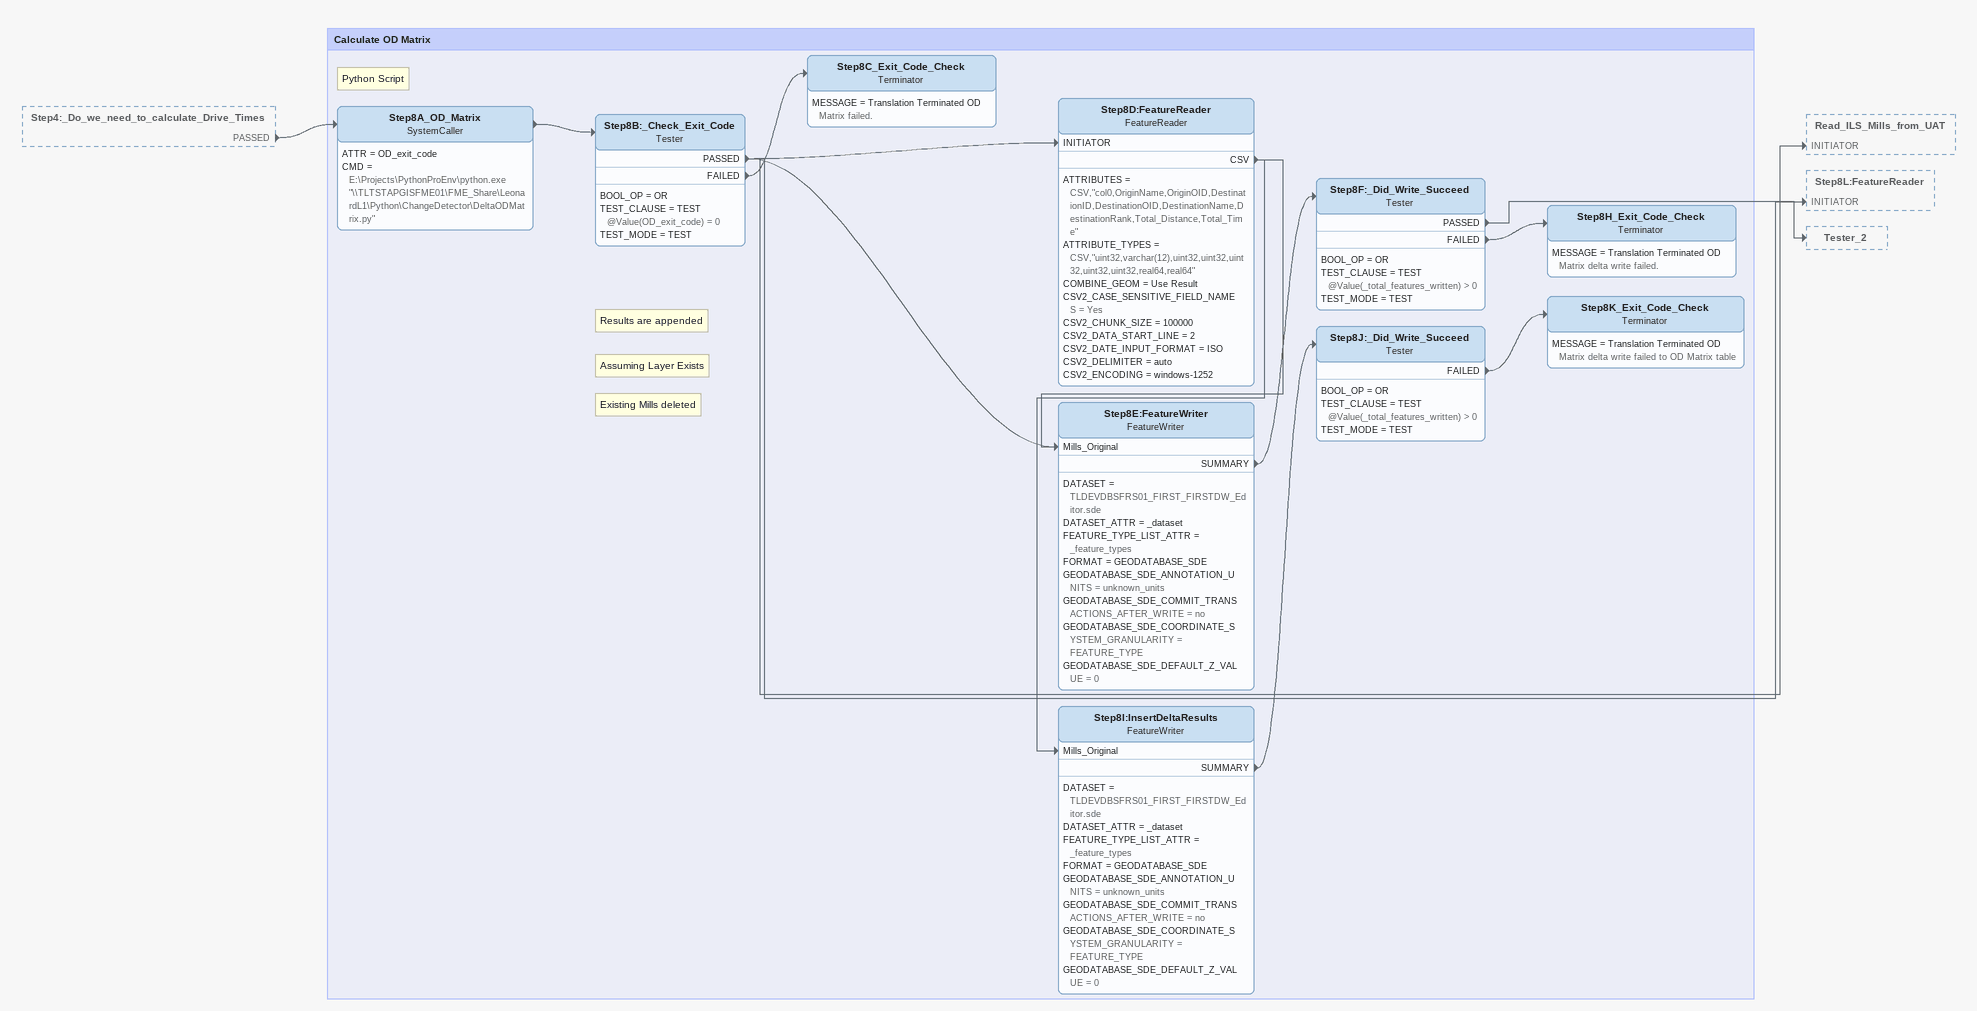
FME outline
Step4:_Do_we_need_to_calculate_Drive_Times [outside]
    PASSED -> Step8A_OD_Matrix

Bookmark: Calculate OD Matrix
Note: Python Script
Step8A_OD_Matrix: SystemCaller
    ATTR = OD_exit_code
    CMD = E:\Projects\PythonProEnv\python.exe "\\TLTSTAPGISFME01\FME_Share\LeonardL1\Python\ChangeDetector\DeltaODMatrix.py"
    -> Step8B:_Check_Exit_Code
Step8B:_Check_Exit_Code: Tester
    BOOL_OP = OR
    TEST_CLAUSE = TEST @Value(OD_exit_code) = 0
    TEST_MODE = TEST
    PASSED -> Step8E:FeatureWriter [Mills_Original]
    PASSED -> Read_ILS_Mills_from_UAT [INITIATOR]
    PASSED -> Step8L:FeatureReader [INITIATOR]
    PASSED -> Step8D:FeatureReader [INITIATOR]
    FAILED -> Step8C_Exit_Code_Check
Step8C_Exit_Code_Check: Terminator
    MESSAGE = Translation Terminated OD Matrix failed.
Step8D:FeatureReader: FeatureReader
    ATTRIBUTES = CSV,"col0,OriginName,OriginOID,DestinationID,DestinationOID,DestinationName,DestinationRank,Total_Distance,Total_Time"
    ATTRIBUTE_TYPES = CSV,"uint32,varchar(12),uint32,uint32,uint32,uint32,uint32,real64,real64"
    COMBINE_GEOM = Use Result
    CSV2_CASE_SENSITIVE_FIELD_NAMES = Yes
    CSV2_CHUNK_SIZE = 100000
    CSV2_DATA_START_LINE = 2
    CSV2_DATE_INPUT_FORMAT = ISO
    CSV2_DELIMITER = auto
    CSV2_ENCODING = windows-1252
    CSV -> Step8E:FeatureWriter [Mills_Original]
    CSV -> Step8I:InsertDeltaResults [Mills_Original]
Step8E:FeatureWriter: FeatureWriter
    DATASET = TLDEVDBSFRS01_FIRST_FIRSTDW_Editor.sde
    DATASET_ATTR = _dataset
    FEATURE_TYPE_LIST_ATTR = _feature_types
    FORMAT = GEODATABASE_SDE
    GEODATABASE_SDE_ANNOTATION_UNITS = unknown_units
    GEODATABASE_SDE_COMMIT_TRANSACTIONS_AFTER_WRITE = no
    GEODATABASE_SDE_COORDINATE_SYSTEM_GRANULARITY = FEATURE_TYPE
    GEODATABASE_SDE_DEFAULT_Z_VALUE = 0
    SUMMARY -> Step8F:_Did_Write_Succeed
Step8F:_Did_Write_Succeed: Tester
    BOOL_OP = OR
    TEST_CLAUSE = TEST @Value(_total_features_written) > 0
    TEST_MODE = TEST
    PASSED -> Tester_2
    FAILED -> Step8H_Exit_Code_Check
Step8H_Exit_Code_Check: Terminator
    MESSAGE = Translation Terminated OD Matrix delta write failed.
Note: Results are appended
Note: Assuming Layer Exists
Note: Existing Mills deleted
Step8I:InsertDeltaResults: FeatureWriter
    DATASET = TLDEVDBSFRS01_FIRST_FIRSTDW_Editor.sde
    DATASET_ATTR = _dataset
    FEATURE_TYPE_LIST_ATTR = _feature_types
    FORMAT = GEODATABASE_SDE
    GEODATABASE_SDE_ANNOTATION_UNITS = unknown_units
    GEODATABASE_SDE_COMMIT_TRANSACTIONS_AFTER_WRITE = no
    GEODATABASE_SDE_COORDINATE_SYSTEM_GRANULARITY = FEATURE_TYPE
    GEODATABASE_SDE_DEFAULT_Z_VALUE = 0
    SUMMARY -> Step8J:_Did_Write_Succeed
Step8J:_Did_Write_Succeed: Tester
    BOOL_OP = OR
    TEST_CLAUSE = TEST @Value(_total_features_written) > 0
    TEST_MODE = TEST
    FAILED -> Step8K_Exit_Code_Check
Step8K_Exit_Code_Check: Terminator
    MESSAGE = Translation Terminated OD Matrix delta write failed to OD Matrix table
